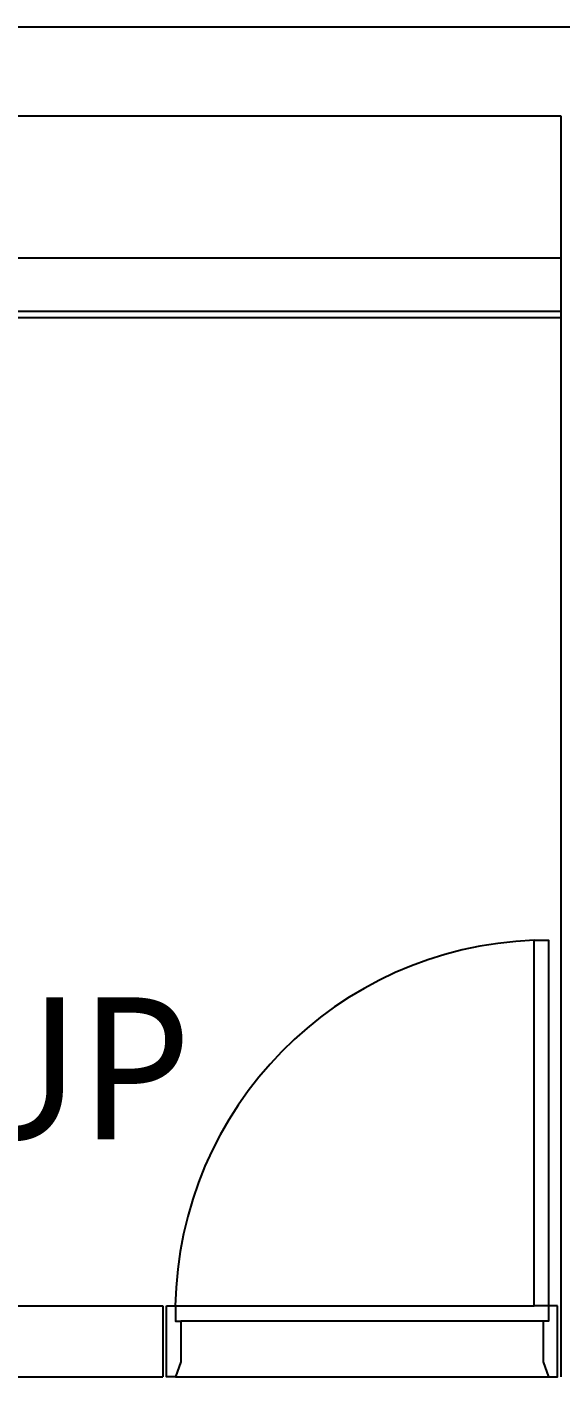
# Model space of a CAD drawing. Header units: millimetres. Extents: x -38475 to 94728, y -31127 to 90245.
# Drawn here: x 71973 to 73475, y 19995 to 23795 of the extents above; entities that cross this region are included whole.
import ezdxf

# ---------------------------------------------------------------- set-up
doc = ezdxf.new("R2010")
doc.units = ezdxf.units.MM
doc.layers.add('e-plan', color=9, linetype='Continuous')
doc.styles.add('USUN', font='malgun_0.ttf')

# ---------------------------------------------------------------- blocks, each defined once
blk = doc.blocks.new('Xref-지하2층')
at = {"layer": 'e-plan', "linetype": 'Continuous'}
for p, q in [((51800, 35700), (79000, 35700)), ((71500, 35450), (77000, 35450)), ((77000, 35450), (77000, 31900)), ((71500, 35050), (77000, 35050)), ((71500, 34900), (77000, 34900)), ((70950, 34882), (77000, 34882)), ((70950, 32100), (75880, 32100)), ((75880, 32100), (75880, 31900)), ((75200, 31900), (75880, 31900))]:
    blk.add_line(p, q, dxfattribs=at)
at = {"layer": 'e-plan'}
for p, q in [((75915, 32100), (76925, 32100)), ((76950, 32057), (75930, 32057)), ((75915, 31900), (76965, 31900))]:
    blk.add_line(p, q, dxfattribs=at)
for points in [[(76965, 32100), (76925, 32100), (76925, 33129.2), (76965, 33129.2)], [(75890, 32100), (75915, 32100), (75915, 32057), (75930, 32057), (75930, 31943), (75915, 31900), (75890, 31900)], [(76990, 32100), (76965, 32100), (76965, 32057), (76950, 32057), (76950, 31943), (76965, 31900), (76990, 31900)]]:
    blk.add_lwpolyline(points, close=True, dxfattribs=at)
blk.add_arc((76962.2, 32082.5), 1047.4, 92.0373, 179.0429, dxfattribs=at)
at = {"layer": 'e-plan', "style": 'USUN'}
blk.add_text('UP', height=400, dxfattribs=at).set_placement((75265.3, 32568.7))
blk = doc.blocks.new('A$C61602750')
at = {"layer": 'e-plan'}
blk.add_blockref('Xref-지하2층', (-3525, -11905), dxfattribs=at)

msp = doc.modelspace()

# ---------------------------------------------------------------- block references
at = {"layer": 'e-plan'}
msp.add_blockref('A$C61602750', (0, 0), dxfattribs=at)

doc.saveas('drawing.dxf')
